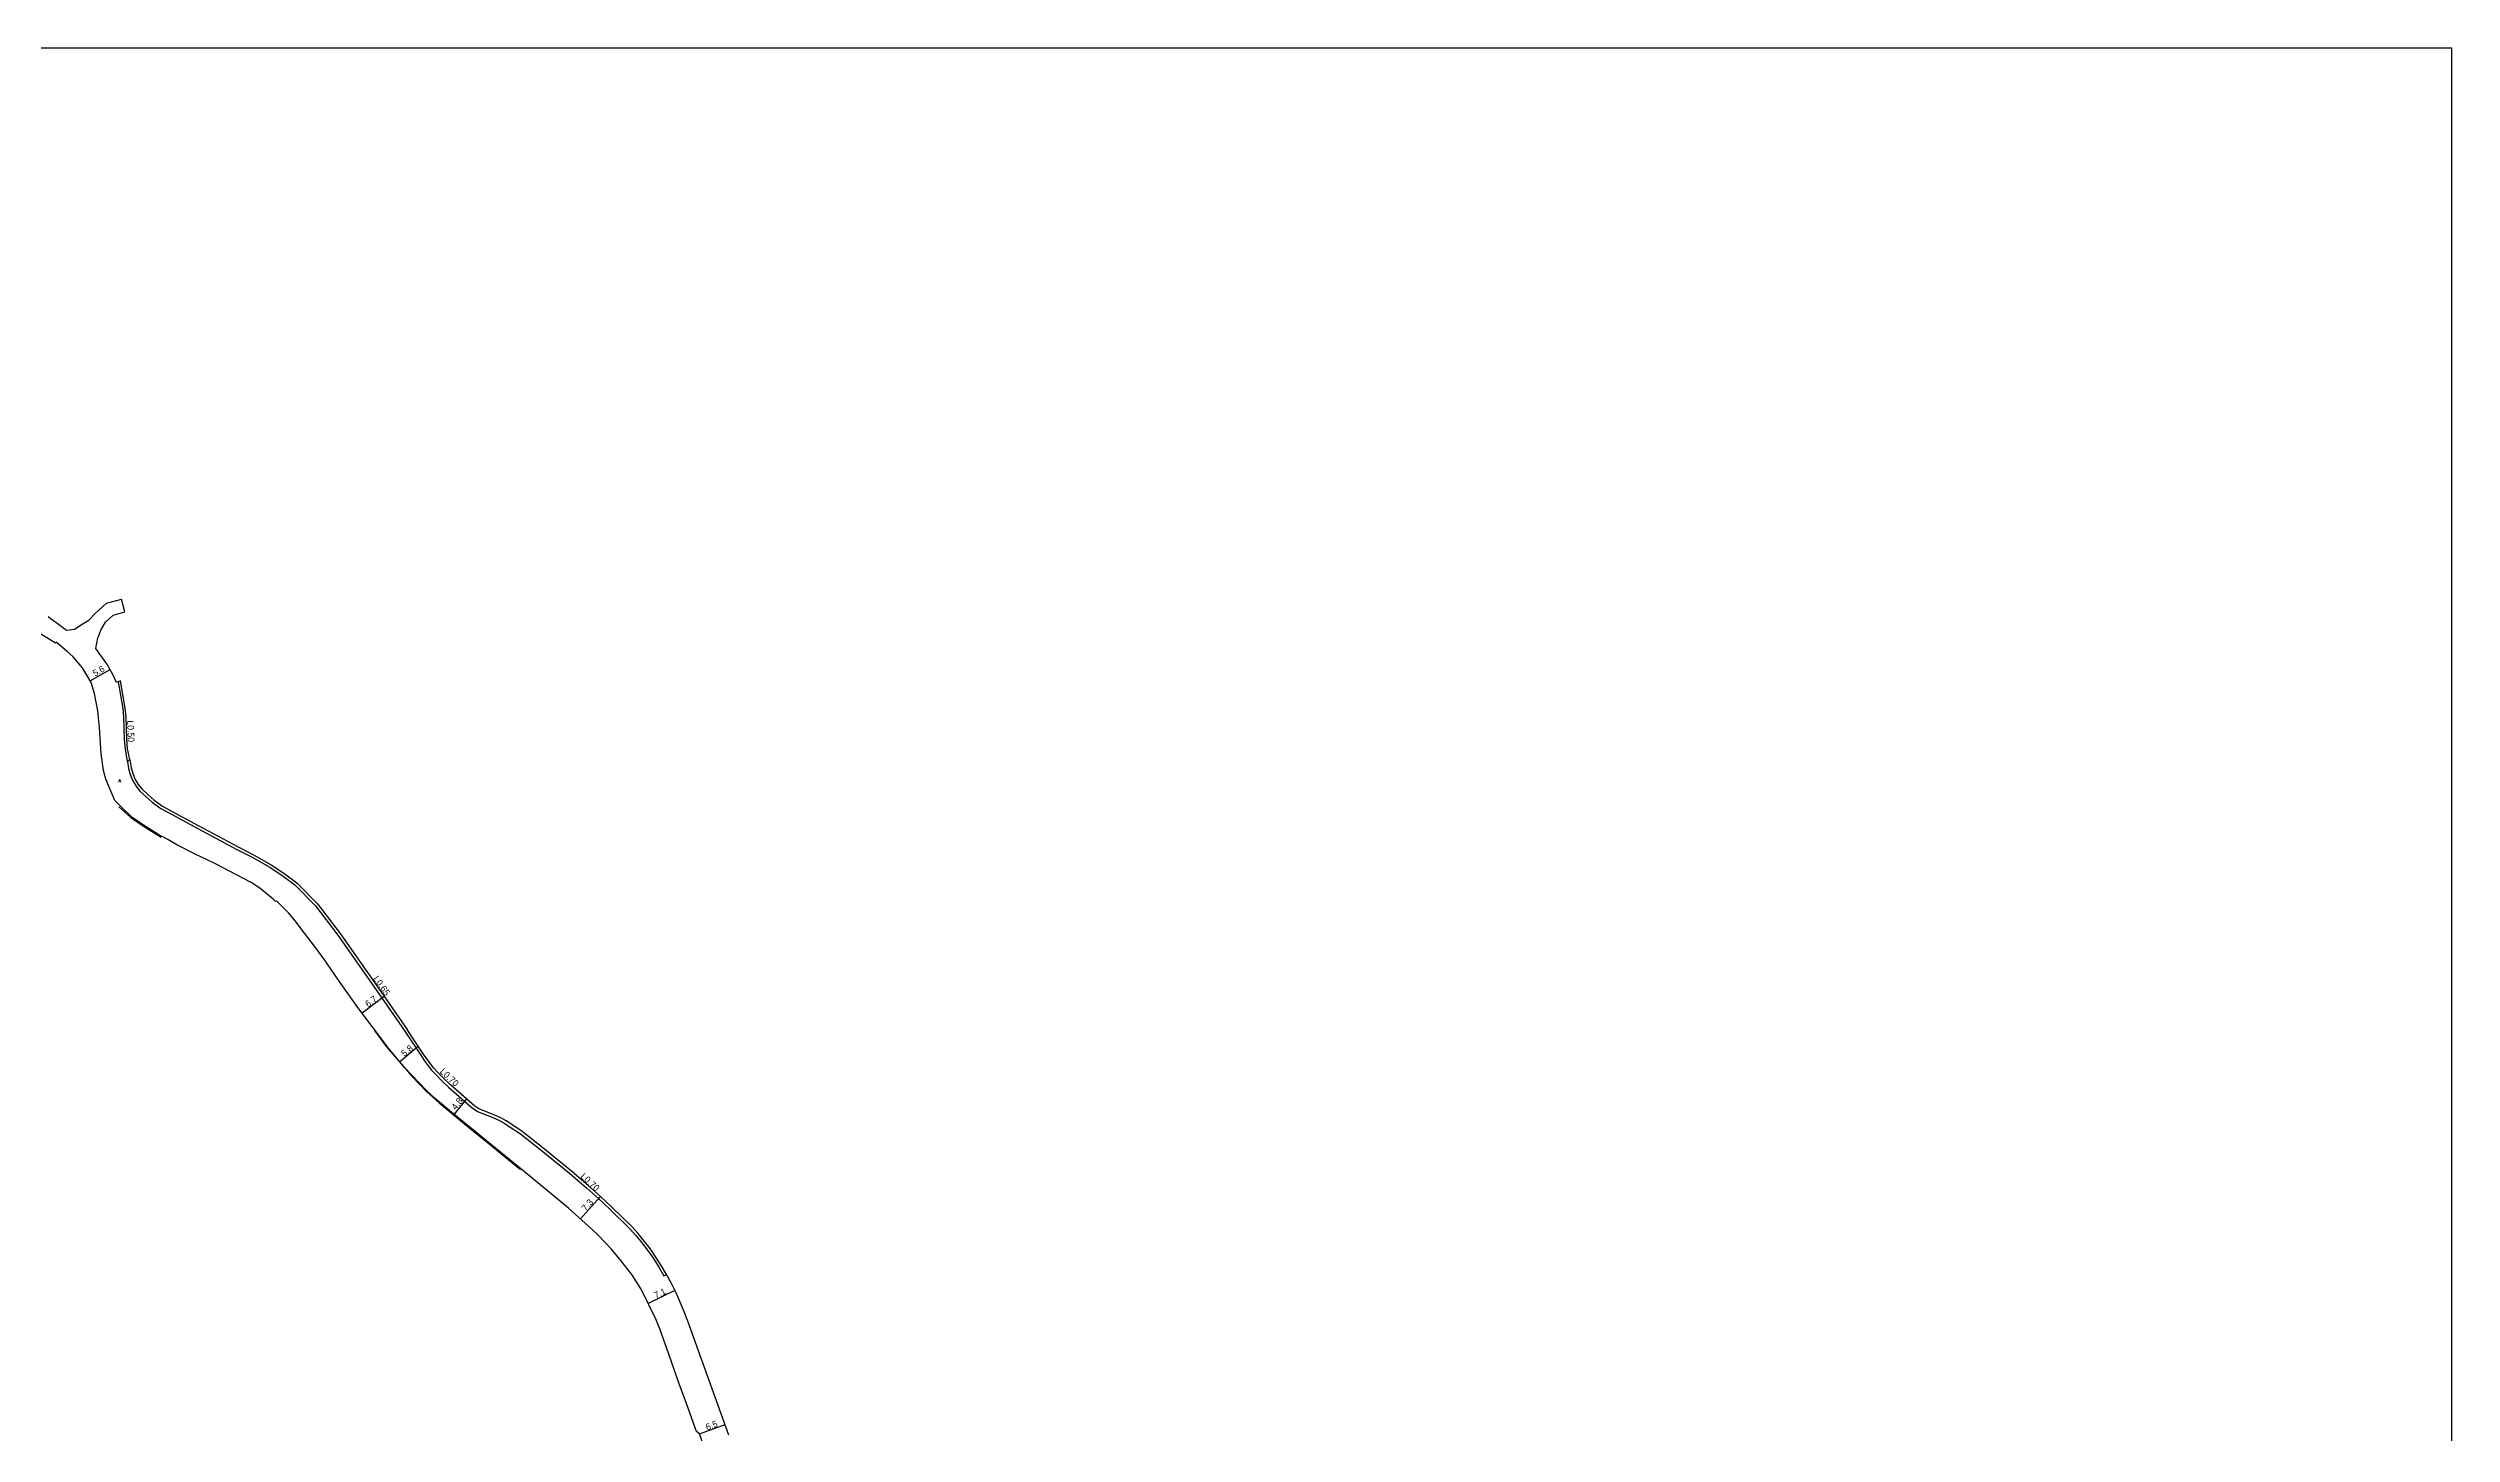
# Model space of a CAD drawing. Header units: metres. Extents: x -24000 to -20000, y -96000 to -93000.
# Drawn here: x -21381 to -20800, y -94535 to -94200 of the extents above; entities that cross this region are included whole.
import ezdxf

# ---------------------------------------------------------------- set-up
doc = ezdxf.new("R2010")
doc.units = ezdxf.units.M
doc.header["$LTSCALE"] = 2.5
for name, color, linetype in [('側溝・桝', 7, 'Continuous'), ('図郭', 7, 'Continuous'), ('幅員', 7, 'Continuous'), ('歩道・分離帯・安全施設', 7, 'Continuous'), ('舗装', 7, 'Continuous'), ('道路', 7, 'Continuous')]:
    doc.layers.add(name, color=color, linetype=linetype)
doc.styles.get("Standard").update_dxf_attribs({"font": ''})
doc.styles.add('YOKO_DECO', font='txt.shx', dxfattribs={"bigfont": 'extfont.shx'})
doc.styles.get('Standard').set_extended_font_data('@MS PGothic')

msp = doc.modelspace()

# ---------------------------------------------------------------- linework, layer by layer
at = {"layer": '側溝・桝'}
for points in [[(-21361.95, -94372.52), (-21362.39, -94369.55), (-21362.62, -94367.2), (-21362.77, -94361.85), (-21362.97, -94359.71), (-21364.12, -94353.25)], [(-21361.35, -94372.03), (-21361.95, -94372.52)], [(-21361.95, -94372.52), (-21361.7, -94374.21), (-21361.26, -94375.69), (-21360.64, -94377.18), (-21359.86, -94378.47), (-21358.9, -94379.69), (-21357.5, -94381.04), (-21355.86, -94382.42), (-21353.84, -94383.9), (-21351.48, -94385.23), (-21343.91, -94389.29), (-21335.46, -94393.8), (-21331.82, -94395.72), (-21327.51, -94398.12), (-21324.28, -94400.25), (-21321.43, -94402.39), (-21316.48, -94407.42), (-21311.09, -94414.53), (-21301.82, -94427.75), (-21294.89, -94437.78), (-21291.02, -94443.6), (-21290.18, -94444.89), (-21289.27, -94446.12), (-21288.4, -94447.19), (-21287.42, -94448.23), (-21285.99, -94449.67), (-21284.31, -94451.27), (-21279.08, -94455.87), (-21278.37, -94456.44), (-21277.3, -94457.15), (-21273.75, -94458.58), (-21271.98, -94459.35), (-21270.73, -94460.07), (-21269.39, -94460.97), (-21266.94, -94462.61), (-21261.95, -94466.56), (-21255.03, -94472.13), (-21253.77, -94473.25), (-21250.96, -94475.68), (-21248.04, -94478.23), (-21245.32, -94480.81), (-21240.63, -94485.44), (-21239.03, -94487.19), (-21237.79, -94488.67), (-21236.18, -94490.75), (-21234.79, -94492.77), (-21233.48, -94494.84), (-21232.23, -94496.97), (-21231.61, -94496.62)]]:
    msp.add_lwpolyline(points, dxfattribs=at)
at = {"layer": '図郭'}
msp.add_lwpolyline([(-21600, -94800), (-20800, -94800), (-20800, -94200), (-21600, -94200)], close=True, dxfattribs=at)
at = {"layer": '幅員', "flags": 128}
msp.add_lwpolyline([(-21370.95, -94353.04), (-21366.13, -94350.27)], dxfattribs=at)
at = {"layer": '幅員'}
for points in [[(-21299.85, -94429.41), (-21305.2, -94433.39)], [(-21291.62, -94441.44), (-21296.09, -94445.2)], [(-21279.96, -94454.16), (-21282.99, -94457.86)], [(-21247.56, -94477.71), (-21252.4, -94483.18)], [(-21229.61, -94500.47), (-21236.02, -94503.63)], [(-21223.63, -94535.11), (-21217.47, -94532.89)]]:
    msp.add_lwpolyline(points, dxfattribs=at)
at = {"layer": '歩道・分離帯・安全施設'}
for points in [[(-21363.98, -94383.54), (-21361.14, -94386.05), (-21358.04, -94388.17), (-21353.76, -94390.87)], [(-21302.17, -94437.63), (-21299.29, -94441.53), (-21293.14, -94448.69), (-21289.54, -94452.46), (-21286.59, -94455.11), (-21283.21, -94457.92), (-21279.09, -94461.27), (-21274.96, -94464.62), (-21270.87, -94467.97), (-21266.91, -94471.25)]]:
    msp.add_lwpolyline(points, dxfattribs=at)
at = {"layer": '道路'}
for points in [[(-21405.05, -94328.53), (-21384.17, -94340.85), (-21379.35, -94343.83), (-21379.2, -94343.69)], [(-21376.69, -94340.82), (-21374.76, -94340.52), (-21372.85, -94339.34), (-21371.26, -94338.35), (-21369.72, -94336.79), (-21366.96, -94334.24), (-21363.39, -94333.28)], [(-21362.56, -94336.37), (-21363.39, -94333.28)], [(-21381.12, -94337.49), (-21377.66, -94340.09), (-21376.69, -94340.82)], [(-21368.94, -94342.3), (-21368.39, -94340.76), (-21367.22, -94338.84), (-21365.37, -94337.12), (-21362.56, -94336.37)], [(-21369.09, -94360.29), (-21369.91, -94356.1), (-21370.7, -94353.47), (-21372.82, -94349.87), (-21375.17, -94347.17), (-21376.54, -94345.93), (-21379.2, -94343.69)], [(-21363.64, -94353.07), (-21364.54, -94353.41), (-21365.43, -94351.49), (-21366.91, -94348.91), (-21369.55, -94345.22), (-21369.09, -94342.67)], [(-21361.35, -94372.03), (-21361.9, -94369.47), (-21362.12, -94367.17), (-21362.27, -94361.82), (-21362.48, -94359.64), (-21363.64, -94353.07)], [(-21367.17, -94376.8), (-21367.76, -94374.7), (-21368.28, -94370.71), (-21368.72, -94364.29), (-21369.09, -94360.29)], [(-21361.35, -94372.03), (-21361.03, -94374.07), (-21360.62, -94375.48), (-21360.04, -94376.86), (-21359.32, -94378.08), (-21358.39, -94379.24), (-21357.04, -94380.53), (-21355.44, -94381.89), (-21353.47, -94383.33), (-21351.16, -94384.64), (-21343.59, -94388.69), (-21335.15, -94393.2), (-21331.5, -94395.13), (-21327.16, -94397.54), (-21323.89, -94399.69), (-21320.98, -94401.88), (-21315.97, -94406.98), (-21310.54, -94414.13), (-21301.27, -94427.36), (-21294.33, -94437.39)], [(-21222.66, -94537.92), (-21223.63, -94535.11), (-21224.38, -94534.56), (-21227.1, -94526.96), (-21228.51, -94523.33), (-21231.08, -94515.89), (-21233.26, -94509.75), (-21234.09, -94507.54), (-21237.71, -94500.19), (-21240.04, -94496.62), (-21242.67, -94493.19), (-21245, -94490.42), (-21248.14, -94487.11), (-21249.65, -94485.61), (-21255.33, -94480.58), (-21266.42, -94471.35), (-21276.05, -94463.54), (-21283.52, -94457.43), (-21287.4, -94454.23), (-21289.77, -94451.99), (-21294.96, -94446.55), (-21298.86, -94441.91), (-21306.2, -94432.04), (-21310.88, -94425.45), (-21314.49, -94420.28), (-21316.72, -94417.24), (-21319.91, -94412.98), (-21321.32, -94411.14), (-21323.04, -94409.13), (-21325.81, -94406.36), (-21326.15, -94406.44), (-21326.68, -94405.86), (-21329.89, -94403.15), (-21332.06, -94401.78), (-21334.02, -94400.72), (-21340.5, -94397.41), (-21342.85, -94396.27), (-21345.54, -94394.94), (-21349.97, -94392.67), (-21352.3, -94391.36), (-21354.55, -94390.13), (-21358.04, -94387.95), (-21360.91, -94385.99), (-21363.76, -94383.19), (-21364.96, -94382), (-21365.85, -94379.89), (-21367.17, -94376.8)], [(-21216.55, -94535.44), (-21226.49, -94507.92), (-21227.35, -94505.62), (-21228.29, -94503.33), (-21229.32, -94501.06), (-21230.43, -94498.82), (-21231.61, -94496.62), (-21232.87, -94494.47), (-21234.2, -94492.38), (-21235.59, -94490.35), (-21237.24, -94488.22), (-21238.5, -94486.72), (-21240.11, -94484.95), (-21244.82, -94480.3), (-21247.56, -94477.71), (-21250.49, -94475.14), (-21253.3, -94472.72), (-21254.57, -94471.58), (-21261.51, -94466), (-21266.52, -94462.04), (-21269, -94460.37), (-21270.35, -94459.47), (-21271.66, -94458.72), (-21273.49, -94457.92), (-21276.96, -94456.51), (-21277.94, -94455.86), (-21278.63, -94455.33), (-21283.83, -94450.74), (-21285.5, -94449.16), (-21286.91, -94447.73), (-21287.87, -94446.72), (-21288.71, -94445.69), (-21289.59, -94444.49), (-21290.43, -94443.21), (-21294.33, -94437.39)]]:
    msp.add_lwpolyline(points, dxfattribs=at)
at = {"layer": '道路', "flags": 128}
msp.add_lwpolyline([(-21369.09, -94342.67), (-21368.94, -94342.3)], dxfattribs=at)

# ---------------------------------------------------------------- texts
at = {"layer": '側溝・桝'}
for s, rotation, p in [('L0.50', 271.6532, (-21362, -94362.62)), ('L0.65', 305, (-21302.64, -94425.09)), ('L0.70', 317, (-21286.56, -94447.73)), ('L0.70', 317, (-21252.55, -94473.06))]:
    msp.add_text(s, height=1.6, rotation=rotation, dxfattribs=at).set_placement(p)
at = {"layer": '幅員'}
for s, rotation, p in [('5.6', 29.85071, (-21369.77, -94352.07)), ('6.7', 37, (-21303.73, -94432.09)), ('5.8', 40, (-21294.95, -94444.03)), ('4.8', 51, (-21282.55, -94456.95)), ('7.3', 49, (-21251.09, -94481.44)), ('7.1', 26, (-21234.17, -94502.52)), ('6.5', 20, (-21221.81, -94534.36))]:
    msp.add_text(s, height=1.6, rotation=rotation, dxfattribs=at).set_placement(p)
at = {"layer": '舗装', "style": 'YOKO_DECO'}
msp.add_text('A', height=0.75, dxfattribs=at).set_placement((-21364.1, -94377.53, 617.28))

doc.saveas('drawing.dxf')
